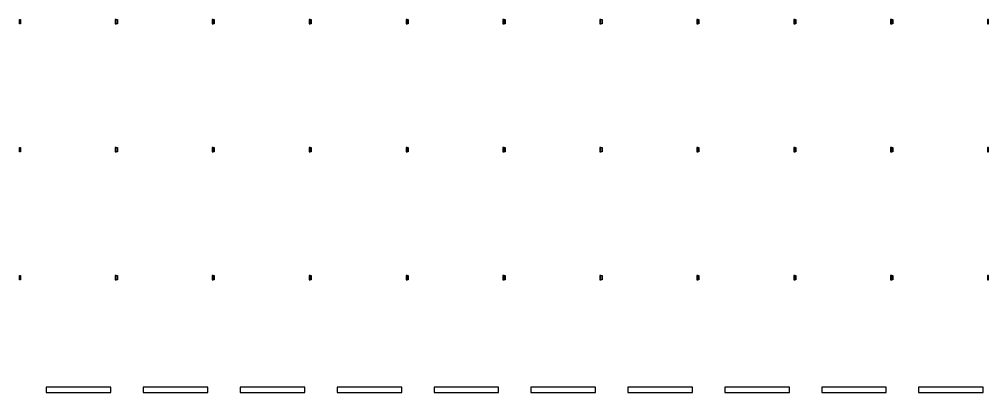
# Model space of a CAD drawing. Extents: x -50899 to 50899, y -48295 to 50898.
# Drawn here: x -27900 to -9900, y -29475 to -22544 of the extents above; entities that cross this region are included whole.
import ezdxf

# ---------------------------------------------------------------- set-up
doc = ezdxf.new("R2010")
doc.units = 0

# ---------------------------------------------------------------- blocks, each defined once
blk = doc.blocks.new('Q1')
for points in [[(-100, 16501), (-100, 16581), (-80, 16581), (-80, 16501), (-100, 16501)], [(1700, 16501), (1700, 16581), (1680, 16581), (1680, 16501), (1700, 16501)], [(-100, 14124), (-100, 14204), (-80, 14204), (-80, 14124), (-100, 14124)], [(1700, 14124), (1700, 14204), (1680, 14204), (1680, 14124), (1700, 14124)], [(-100, 11746), (-100, 11826), (-80, 11826), (-80, 11746), (-100, 11746)], [(1700, 11746), (1700, 11826), (1680, 11826), (1680, 11746), (1700, 11746)], [(400, 9750), (400, 9650), (1600, 9650), (1600, 9750), (400, 9750)]]:
    blk.add_lwpolyline(points)
blk = doc.blocks.new('Q2')
for points in [[(-100, 16501), (-100, 16581), (-80, 16581), (-80, 16501), (-100, 16501)], [(1700, 16501), (1700, 16581), (1680, 16581), (1680, 16501), (1700, 16501)], [(-100, 14124), (-100, 14204), (-80, 14204), (-80, 14124), (-100, 14124)], [(1700, 14124), (1700, 14204), (1680, 14204), (1680, 14124), (1700, 14124)], [(-100, 11746), (-100, 11826), (-80, 11826), (-80, 11746), (-100, 11746)], [(1700, 11746), (1700, 11826), (1680, 11826), (1680, 11746), (1700, 11746)], [(400, 9750), (400, 9650), (1600, 9650), (1600, 9750), (400, 9750)]]:
    blk.add_lwpolyline(points)
blk = doc.blocks.new('Q3')
for points in [[(-100, 16501), (-100, 16581), (-80, 16581), (-80, 16501), (-100, 16501)], [(1700, 16501), (1700, 16581), (1680, 16581), (1680, 16501), (1700, 16501)], [(-100, 14124), (-100, 14204), (-80, 14204), (-80, 14124), (-100, 14124)], [(1700, 14124), (1700, 14204), (1680, 14204), (1680, 14124), (1700, 14124)], [(-100, 11746), (-100, 11826), (-80, 11826), (-80, 11746), (-100, 11746)], [(1700, 11746), (1700, 11826), (1680, 11826), (1680, 11746), (1700, 11746)], [(400, 9750), (400, 9650), (1600, 9650), (1600, 9750), (400, 9750)]]:
    blk.add_lwpolyline(points)
blk = doc.blocks.new('Q4')
for points in [[(-100, 16501), (-100, 16581), (-80, 16581), (-80, 16501), (-100, 16501)], [(1700, 16501), (1700, 16581), (1680, 16581), (1680, 16501), (1700, 16501)], [(-100, 14124), (-100, 14204), (-80, 14204), (-80, 14124), (-100, 14124)], [(1700, 14124), (1700, 14204), (1680, 14204), (1680, 14124), (1700, 14124)], [(-100, 11746), (-100, 11826), (-80, 11826), (-80, 11746), (-100, 11746)], [(1700, 11746), (1700, 11826), (1680, 11826), (1680, 11746), (1700, 11746)], [(400, 9750), (400, 9650), (1600, 9650), (1600, 9750), (400, 9750)]]:
    blk.add_lwpolyline(points)
blk = doc.blocks.new('Q5')
for points in [[(-100, 16501), (-100, 16581), (-80, 16581), (-80, 16501), (-100, 16501)], [(1700, 16501), (1700, 16581), (1680, 16581), (1680, 16501), (1700, 16501)], [(-100, 14124), (-100, 14204), (-80, 14204), (-80, 14124), (-100, 14124)], [(1700, 14124), (1700, 14204), (1680, 14204), (1680, 14124), (1700, 14124)], [(-100, 11746), (-100, 11826), (-80, 11826), (-80, 11746), (-100, 11746)], [(1700, 11746), (1700, 11826), (1680, 11826), (1680, 11746), (1700, 11746)], [(400, 9750), (400, 9650), (1600, 9650), (1600, 9750), (400, 9750)]]:
    blk.add_lwpolyline(points)
blk = doc.blocks.new('Q21')
for points in [[(-100, 16501), (-100, 16581), (-80, 16581), (-80, 16501), (-100, 16501)], [(1700, 16501), (1700, 16581), (1680, 16581), (1680, 16501), (1700, 16501)], [(-100, 14124), (-100, 14204), (-80, 14204), (-80, 14124), (-100, 14124)], [(1700, 14124), (1700, 14204), (1680, 14204), (1680, 14124), (1700, 14124)], [(-100, 11746), (-100, 11826), (-80, 11826), (-80, 11746), (-100, 11746)], [(1700, 11746), (1700, 11826), (1680, 11826), (1680, 11746), (1700, 11746)], [(400, 9750), (400, 9650), (1600, 9650), (1600, 9750), (400, 9750)]]:
    blk.add_lwpolyline(points)
blk = doc.blocks.new('Q22')
for points in [[(-100, 16501), (-100, 16581), (-80, 16581), (-80, 16501), (-100, 16501)], [(1700, 16501), (1700, 16581), (1680, 16581), (1680, 16501), (1700, 16501)], [(-100, 14124), (-100, 14204), (-80, 14204), (-80, 14124), (-100, 14124)], [(1700, 14124), (1700, 14204), (1680, 14204), (1680, 14124), (1700, 14124)], [(-100, 11746), (-100, 11826), (-80, 11826), (-80, 11746), (-100, 11746)], [(1700, 11746), (1700, 11826), (1680, 11826), (1680, 11746), (1700, 11746)], [(400, 9750), (400, 9650), (1600, 9650), (1600, 9750), (400, 9750)]]:
    blk.add_lwpolyline(points)
blk = doc.blocks.new('Q23')
for points in [[(-100, 16501), (-100, 16581), (-80, 16581), (-80, 16501), (-100, 16501)], [(1700, 16501), (1700, 16581), (1680, 16581), (1680, 16501), (1700, 16501)], [(-100, 14124), (-100, 14204), (-80, 14204), (-80, 14124), (-100, 14124)], [(1700, 14124), (1700, 14204), (1680, 14204), (1680, 14124), (1700, 14124)], [(-100, 11746), (-100, 11826), (-80, 11826), (-80, 11746), (-100, 11746)], [(1700, 11746), (1700, 11826), (1680, 11826), (1680, 11746), (1700, 11746)], [(400, 9750), (400, 9650), (1600, 9650), (1600, 9750), (400, 9750)]]:
    blk.add_lwpolyline(points)
blk = doc.blocks.new('Q24')
for points in [[(-100, 16501), (-100, 16581), (-80, 16581), (-80, 16501), (-100, 16501)], [(1700, 16501), (1700, 16581), (1680, 16581), (1680, 16501), (1700, 16501)], [(-100, 14124), (-100, 14204), (-80, 14204), (-80, 14124), (-100, 14124)], [(1700, 14124), (1700, 14204), (1680, 14204), (1680, 14124), (1700, 14124)], [(-100, 11746), (-100, 11826), (-80, 11826), (-80, 11746), (-100, 11746)], [(1700, 11746), (1700, 11826), (1680, 11826), (1680, 11746), (1700, 11746)], [(400, 9750), (400, 9650), (1600, 9650), (1600, 9750), (400, 9750)]]:
    blk.add_lwpolyline(points)
blk = doc.blocks.new('Q25')
for points in [[(-100, 16501), (-100, 16581), (-80, 16581), (-80, 16501), (-100, 16501)], [(1700, 16501), (1700, 16581), (1680, 16581), (1680, 16501), (1700, 16501)], [(-100, 14124), (-100, 14204), (-80, 14204), (-80, 14124), (-100, 14124)], [(1700, 14124), (1700, 14204), (1680, 14204), (1680, 14124), (1700, 14124)], [(-100, 11746), (-100, 11826), (-80, 11826), (-80, 11746), (-100, 11746)], [(1700, 11746), (1700, 11826), (1680, 11826), (1680, 11746), (1700, 11746)], [(400, 9750), (400, 9650), (1600, 9650), (1600, 9750), (400, 9750)]]:
    blk.add_lwpolyline(points)

msp = doc.modelspace()

# ---------------------------------------------------------------- block references
for name, p in [('Q1', (-27800, -39125)), ('Q25', (-11600, -39125)), ('Q2', (-26000, -39125)), ('Q3', (-24200, -39125)), ('Q4', (-22400, -39125)), ('Q5', (-20600, -39125)), ('Q21', (-18800, -39125)), ('Q22', (-17000, -39125)), ('Q23', (-15200, -39125)), ('Q24', (-13400, -39125))]:
    msp.add_blockref(name, p)

doc.saveas('drawing.dxf')
